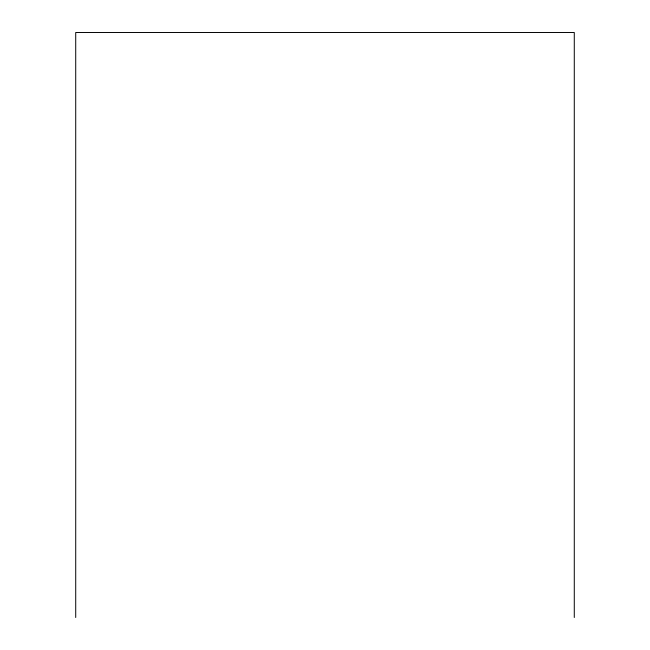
<?xml version="1.0" encoding="UTF-8"?>
<svg xmlns="http://www.w3.org/2000/svg" width="650" height="650" viewBox="0 0 650 650"><rect width="100%" height="100%" fill="white"/><g stroke="black" fill="none" stroke-linecap="round" stroke-linejoin="round"><path stroke-width="0.97" d="M574.283 617.5L574.283 32.5L75.717 32.5L75.717 617.5"/></g></svg>
